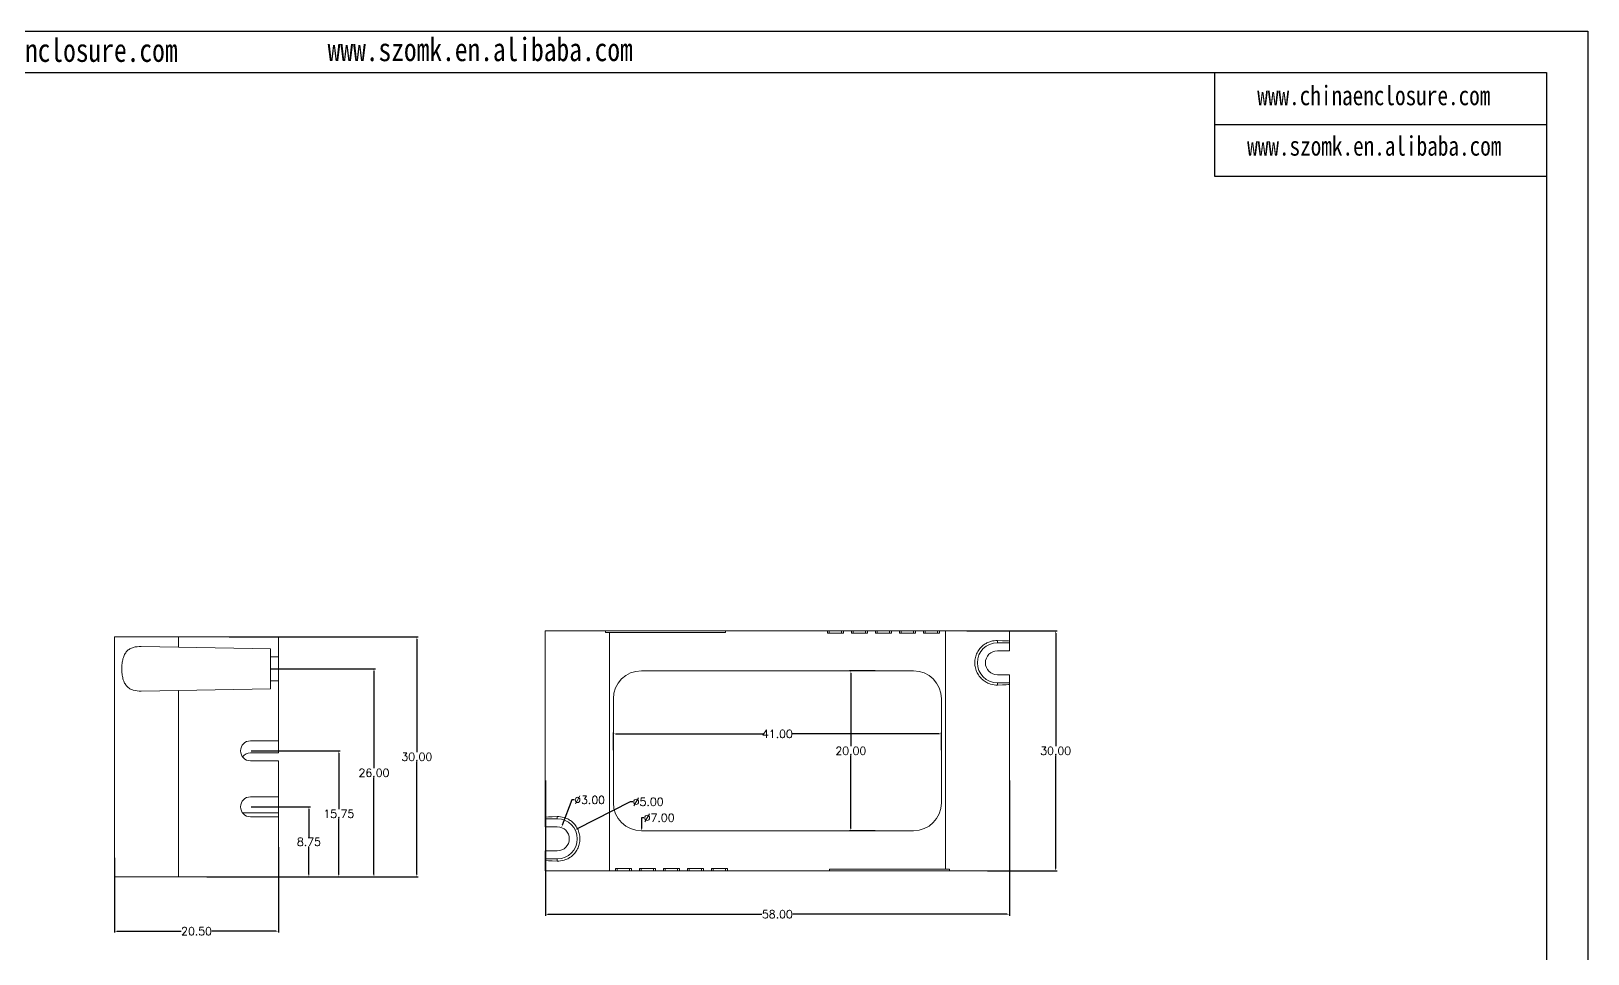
# Model space of a CAD drawing. Header units: inches. Extents: x 1696 to 2418, y 390 to 607.
# Drawn here: x 2223.6 to 2418.1, y 492 to 607.3 of the extents above; entities that cross this region are included whole.
import ezdxf

# ---------------------------------------------------------------- set-up
doc = ezdxf.new("R2010")
doc.units = ezdxf.units.IN
doc.header["$LTSCALE"] = 15
doc.layers.add('文字', color=81, linetype='Continuous')
doc.styles.get("Standard").update_dxf_attribs({"font": 'txt', "bigfont": 'gbcbig.shx'})
doc.styles.add('宋体', font='', dxfattribs={"width": 0.8, "height": 3.5})
doc.styles.get('宋体').set_extended_font_data('SimSun')
doc.dimstyles.new('1.5', dxfattribs={"dimtxt": 1, "dimasz": 0.3, "dimexe": 0.18, "dimexo": 0.0625, "dimgap": 0.09, "dimtad": 0, "dimtih": 1, "dimtoh": 1, "dimzin": 0, "dimdsep": 46, "dimtxsty": 'Standard', "dimcen": 0, "dimadec": 0, "dimazin": 2, "dimtfac": 1, "dimtofl": 0, "dimtmove": 0, "dimatfit": 3, "dimfxl": 1, "dimtolj": 1, "dimtzin": 0, "dimarcsym": 0})

# ---------------------------------------------------------------- blocks, each defined once
blk = doc.blocks.new('*D516')
at = {"color": 0, "lineweight": -2}
for p, q in [((2251.04, 510.4), (2258.45, 510.4)), ((2258.27, 510.1), (2258.27, 506.62)), ((2258.27, 501.95), (2258.27, 505.44)), ((2254.54, 501.65), (2258.45, 501.65))]:
    blk.add_line(p, q, dxfattribs=at)
at = {"color": 0}
for points in [[(2258.22, 510.1), (2258.32, 510.1), (2258.27, 510.4)], [(2258.22, 501.95), (2258.32, 501.95), (2258.27, 501.65)]]:
    blk.add_solid(points, dxfattribs=at)
at = {"layer": 'Defpoints', "color": 0}
for p in [(2250.98, 510.4), (2258.27, 510.4), (2254.48, 501.65)]:
    blk.add_point(p, dxfattribs=at)
at = {"color": 0, "insert": (2258.27, 506.03), "char_height": 1, "attachment_point": 5}
blk.add_mtext('\\A1;8.75', dxfattribs=at)
blk = doc.blocks.new('*D517')
at = {"color": 0, "lineweight": -2}
for p, q in [((2251.04, 517.4), (2262.19, 517.4)), ((2262.01, 517.1), (2262.01, 510.12)), ((2262.01, 501.95), (2262.01, 508.94)), ((2248.29, 501.65), (2262.19, 501.65))]:
    blk.add_line(p, q, dxfattribs=at)
at = {"color": 0}
for points in [[(2261.96, 517.1), (2262.06, 517.1), (2262.01, 517.4)], [(2261.96, 501.95), (2262.06, 501.95), (2262.01, 501.65)]]:
    blk.add_solid(points, dxfattribs=at)
at = {"layer": 'Defpoints', "color": 0}
for p in [(2250.98, 517.4), (2262.01, 517.4), (2248.23, 501.65)]:
    blk.add_point(p, dxfattribs=at)
at = {"color": 0, "insert": (2262.01, 509.53), "char_height": 1, "attachment_point": 5}
blk.add_mtext('\\A1;15.75', dxfattribs=at)
blk = doc.blocks.new('*D518')
at = {"color": 0, "lineweight": -2}
for p, q in [((2253.54, 527.65), (2266.58, 527.65)), ((2266.4, 527.35), (2266.4, 515.24)), ((2266.4, 501.95), (2266.4, 514.06)), ((2245.53, 501.65), (2266.58, 501.65))]:
    blk.add_line(p, q, dxfattribs=at)
at = {"color": 0}
for points in [[(2266.35, 527.35), (2266.45, 527.35), (2266.4, 527.65)], [(2266.35, 501.95), (2266.45, 501.95), (2266.4, 501.65)]]:
    blk.add_solid(points, dxfattribs=at)
at = {"layer": 'Defpoints', "color": 0}
for p in [(2253.48, 527.65), (2266.4, 527.65), (2245.47, 501.65)]:
    blk.add_point(p, dxfattribs=at)
at = {"color": 0, "insert": (2266.4, 514.65), "char_height": 1, "attachment_point": 5}
blk.add_mtext('\\A1;26.00', dxfattribs=at)
blk = doc.blocks.new('*D519')
at = {"color": 0, "lineweight": -2}
for p, q in [((2248.29, 531.65), (2271.94, 531.65)), ((2271.76, 531.35), (2271.76, 517.24)), ((2271.76, 501.95), (2271.76, 516.06)), ((2245.53, 501.65), (2271.94, 501.65))]:
    blk.add_line(p, q, dxfattribs=at)
at = {"color": 0}
for points in [[(2271.71, 531.35), (2271.81, 531.35), (2271.76, 531.65)], [(2271.71, 501.95), (2271.81, 501.95), (2271.76, 501.65)]]:
    blk.add_solid(points, dxfattribs=at)
at = {"layer": 'Defpoints', "color": 0}
for p in [(2248.23, 531.65), (2271.76, 531.65), (2245.47, 501.65)]:
    blk.add_point(p, dxfattribs=at)
at = {"color": 0, "insert": (2271.76, 516.65), "char_height": 1, "attachment_point": 5}
blk.add_mtext('\\A1;30.00', dxfattribs=at)
blk = doc.blocks.new('*D520')
at = {"color": 0, "lineweight": -2}
for p, q in [((2233.98, 504.03), (2233.98, 494.68)), ((2254.48, 505.34), (2254.48, 494.68)), ((2234.28, 494.86), (2242.3, 494.86)), ((2254.18, 494.86), (2246.15, 494.86))]:
    blk.add_line(p, q, dxfattribs=at)
at = {"color": 0}
for points in [[(2234.28, 494.91), (2234.28, 494.81), (2233.98, 494.86)], [(2254.18, 494.91), (2254.18, 494.81), (2254.48, 494.86)]]:
    blk.add_solid(points, dxfattribs=at)
at = {"layer": 'Defpoints', "color": 0}
for p in [(2233.98, 504.09), (2254.48, 505.4), (2233.98, 494.86)]:
    blk.add_point(p, dxfattribs=at)
at = {"color": 0, "insert": (2244.23, 494.86), "char_height": 1, "attachment_point": 5}
blk.add_mtext('\\A1;20.50', dxfattribs=at)
blk = doc.blocks.new('*D521')
at = {"color": 0, "lineweight": -2}
for p, q in [((2291.12, 511.26), (2289.94, 508.09)), ((2291.42, 511.26), (2291.12, 511.26))]:
    blk.add_line(p, q, dxfattribs=at)
at = {"color": 0}
blk.add_solid([(2289.9, 508.11), (2289.99, 508.07), (2289.84, 507.81)], dxfattribs=at)
at = {"layer": 'Defpoints', "color": 0}
for p in [(2289.84, 507.81), (2288.79, 505)]:
    blk.add_point(p, dxfattribs=at)
at = {"color": 0, "insert": (2293.35, 511.26), "char_height": 1, "attachment_point": 5}
blk.add_mtext('\\A1;∅3.00', dxfattribs=at)
blk = doc.blocks.new('*D522')
at = {"color": 0, "lineweight": -2}
for p, q in [((2298.44, 511.03), (2291.81, 507.67)), ((2298.74, 511.03), (2298.44, 511.03))]:
    blk.add_line(p, q, dxfattribs=at)
at = {"color": 0}
blk.add_solid([(2291.79, 507.72), (2291.84, 507.63), (2291.55, 507.53)], dxfattribs=at)
at = {"layer": 'Defpoints', "color": 0}
for p in [(2291.55, 507.53), (2287.09, 505.27)]:
    blk.add_point(p, dxfattribs=at)
at = {"color": 0, "insert": (2300.67, 511.03), "char_height": 1, "attachment_point": 5}
blk.add_mtext('\\A1;∅5.00', dxfattribs=at)
blk = doc.blocks.new('*D523')
at = {"color": 0, "lineweight": -2}
for p, q in [((2300.12, 509.03), (2299.82, 509.03)), ((2299.82, 509.03), (2299.82, 507.7))]:
    blk.add_line(p, q, dxfattribs=at)
at = {"color": 0}
blk.add_solid([(2299.77, 507.7), (2299.87, 507.7), (2299.82, 507.4)], dxfattribs=at)
at = {"layer": 'Defpoints', "color": 0}
for p in [(2299.82, 514.4), (2299.82, 507.4)]:
    blk.add_point(p, dxfattribs=at)
at = {"color": 0, "insert": (2302.04, 509.03), "char_height": 1, "attachment_point": 5}
blk.add_mtext('\\A1;∅7.00', dxfattribs=at)
blk = doc.blocks.new('*D524')
at = {"color": 0, "lineweight": -2}
for p, q in [((2296.32, 517.47), (2296.32, 519.7)), ((2296.62, 519.52), (2315.06, 519.52)), ((2337.02, 519.52), (2318.57, 519.52)), ((2337.32, 517.47), (2337.32, 519.7))]:
    blk.add_line(p, q, dxfattribs=at)
at = {"color": 0}
for points in [[(2296.62, 519.57), (2296.62, 519.47), (2296.32, 519.52)], [(2337.02, 519.57), (2337.02, 519.47), (2337.32, 519.52)]]:
    blk.add_solid(points, dxfattribs=at)
at = {"layer": 'Defpoints', "color": 0}
for p in [(2337.32, 519.52), (2296.32, 517.4), (2337.32, 517.4)]:
    blk.add_point(p, dxfattribs=at)
at = {"color": 0, "insert": (2316.82, 519.52), "char_height": 1, "attachment_point": 5}
blk.add_mtext('\\A1;41.00', dxfattribs=at)
blk = doc.blocks.new('*D525')
at = {"color": 0, "lineweight": -2}
for p, q in [((2329.02, 527.4), (2325.82, 527.4)), ((2326, 527.1), (2326, 517.99)), ((2326, 507.7), (2326, 516.81)), ((2329.02, 507.4), (2325.82, 507.4))]:
    blk.add_line(p, q, dxfattribs=at)
at = {"color": 0}
for points in [[(2325.95, 527.1), (2326.05, 527.1), (2326, 527.4)], [(2325.95, 507.7), (2326.05, 507.7), (2326, 507.4)]]:
    blk.add_solid(points, dxfattribs=at)
at = {"layer": 'Defpoints', "color": 0}
for p in [(2329.08, 527.4), (2326, 507.4), (2329.08, 507.4)]:
    blk.add_point(p, dxfattribs=at)
at = {"color": 0, "insert": (2326, 517.4), "char_height": 1, "attachment_point": 5}
blk.add_mtext('\\A1;20.00', dxfattribs=at)
blk = doc.blocks.new('*D526')
at = {"color": 0, "lineweight": -2}
for p, q in [((2287.82, 513.7), (2287.82, 496.8)), ((2345.82, 513.7), (2345.82, 496.8)), ((2288.12, 496.98), (2314.89, 496.98)), ((2345.52, 496.98), (2318.74, 496.98))]:
    blk.add_line(p, q, dxfattribs=at)
at = {"color": 0}
for points in [[(2288.12, 497.03), (2288.12, 496.93), (2287.82, 496.98)], [(2345.52, 497.03), (2345.52, 496.93), (2345.82, 496.98)]]:
    blk.add_solid(points, dxfattribs=at)
at = {"layer": 'Defpoints', "color": 0}
for p in [(2287.82, 513.76), (2345.82, 513.76), (2345.82, 496.98)]:
    blk.add_point(p, dxfattribs=at)
at = {"color": 0, "insert": (2316.82, 496.98), "char_height": 1, "attachment_point": 5}
blk.add_mtext('\\A1;58.00', dxfattribs=at)
blk = doc.blocks.new('*D527')
at = {"color": 0, "lineweight": -2}
for p, q in [((2340.49, 532.4), (2351.78, 532.4)), ((2351.6, 532.1), (2351.6, 517.99)), ((2351.6, 502.7), (2351.6, 516.81)), ((2343.09, 502.4), (2351.78, 502.4))]:
    blk.add_line(p, q, dxfattribs=at)
at = {"color": 0}
for points in [[(2351.55, 532.1), (2351.65, 532.1), (2351.6, 532.4)], [(2351.55, 502.7), (2351.65, 502.7), (2351.6, 502.4)]]:
    blk.add_solid(points, dxfattribs=at)
at = {"layer": 'Defpoints', "color": 0}
for p in [(2340.43, 532.4), (2351.6, 532.4), (2343.03, 502.4)]:
    blk.add_point(p, dxfattribs=at)
at = {"color": 0, "insert": (2351.6, 517.4), "char_height": 1, "attachment_point": 5}
blk.add_mtext('\\A1;30.00', dxfattribs=at)

msp = doc.modelspace()

# ---------------------------------------------------------------- linework, layer by layer
for p, q in [((2110.183, 607.341), (2418.112, 607.341)), ((2418.112, 607.341), (2418.112, 389.613)), ((2115.367, 602.157), (2412.928, 602.157)), ((2371.456, 602.157), (2371.456, 589.197)), ((2412.928, 602.157), (2412.928, 394.797)), ((2371.456, 595.677), (2412.928, 595.677)), ((2371.456, 589.197), (2412.928, 589.197))]:
    msp.add_line(p, q)
at = {"color": 7, "linetype": 'Continuous', "lineweight": 15}
for p, q in [((2233.977, 501.852), (2233.977, 531.652)), ((2233.977, 531.652), (2241.977, 531.652)), ((2241.977, 531.652), (2241.977, 530.353)), ((2254.477, 531.652), (2241.977, 531.652)), ((2254.477, 531.652), (2254.477, 529.152)), ((2287.817, 509.104), (2287.817, 532.404)), ((2287.817, 532.404), (2295.317, 532.404)), ((2295.317, 532.404), (2295.317, 532.204)), ((2310.317, 532.404), (2295.317, 532.404)), ((2295.817, 532.204), (2295.317, 532.204)), ((2295.817, 532.204), (2295.817, 502.404)), ((2310.317, 532.204), (2295.817, 532.204)), ((2310.317, 532.204), (2310.317, 532.404)), ((2310.317, 532.404), (2323.067, 532.404)), ((2323.067, 532.104), (2323.067, 532.404)), ((2323.296, 532.404), (2323.067, 532.404)), ((2323.067, 532.104), (2325.067, 532.104)), ((2323.296, 532.104), (2323.296, 532.404)), ((2324.838, 532.404), (2323.296, 532.404)), ((2324.838, 532.404), (2324.838, 532.104)), ((2325.067, 532.404), (2324.838, 532.404)), ((2325.067, 532.104), (2325.067, 532.404)), ((2325.067, 532.404), (2326.067, 532.404)), ((2326.067, 532.104), (2326.067, 532.404)), ((2326.296, 532.404), (2326.067, 532.404)), ((2326.067, 532.104), (2328.067, 532.104)), ((2326.296, 532.104), (2326.296, 532.404)), ((2327.838, 532.404), (2326.296, 532.404)), ((2327.838, 532.404), (2327.838, 532.104)), ((2328.067, 532.404), (2327.838, 532.404)), ((2328.067, 532.104), (2328.067, 532.404)), ((2328.067, 532.404), (2329.067, 532.404)), ((2329.067, 532.104), (2329.067, 532.404)), ((2329.296, 532.404), (2329.067, 532.404)), ((2329.067, 532.104), (2331.067, 532.104)), ((2329.296, 532.104), (2329.296, 532.404)), ((2330.838, 532.404), (2329.296, 532.404)), ((2330.838, 532.404), (2330.838, 532.104)), ((2331.067, 532.404), (2330.838, 532.404)), ((2331.067, 532.104), (2331.067, 532.404)), ((2331.067, 532.404), (2332.067, 532.404)), ((2332.067, 532.104), (2332.067, 532.404)), ((2332.296, 532.404), (2332.067, 532.404)), ((2332.067, 532.104), (2334.067, 532.104)), ((2332.296, 532.104), (2332.296, 532.404)), ((2333.838, 532.404), (2332.296, 532.404)), ((2333.838, 532.404), (2333.838, 532.104)), ((2334.067, 532.404), (2333.838, 532.404)), ((2334.067, 532.104), (2334.067, 532.404)), ((2334.067, 532.404), (2335.067, 532.404)), ((2335.067, 532.104), (2335.067, 532.404)), ((2335.296, 532.404), (2335.067, 532.404)), ((2335.067, 532.104), (2337.067, 532.104)), ((2335.296, 532.104), (2335.296, 532.404)), ((2336.838, 532.404), (2335.296, 532.404)), ((2336.838, 532.404), (2336.838, 532.104)), ((2337.067, 532.404), (2336.838, 532.404)), ((2337.067, 532.104), (2337.067, 532.404)), ((2337.067, 532.404), (2337.817, 532.404)), ((2337.817, 502.604), (2337.817, 532.404)), ((2337.817, 532.404), (2345.817, 532.404)), ((2344.317, 531.186), (2344.317, 530.904)), ((2345.817, 532.404), (2345.817, 531.104)), ((2241.977, 530.353), (2237.313, 530.434)), ((2241.977, 530.353), (2253.477, 530.152)), ((2253.477, 530.152), (2253.477, 529.152)), ((2344.317, 530.904), (2345.817, 530.904)), ((2345.817, 529.904), (2344.317, 529.904)), ((2345.817, 531.104), (2345.817, 530.904)), ((2345.817, 530.904), (2345.817, 529.904)), ((2253.477, 529.152), (2254.477, 529.152)), ((2253.477, 529.152), (2253.477, 526.152)), ((2254.477, 529.152), (2254.477, 526.152)), ((2333.817, 527.404), (2299.817, 527.404)), ((2253.477, 526.152), (2253.477, 525.152)), ((2253.477, 526.152), (2254.477, 526.152)), ((2254.477, 526.152), (2254.477, 518.652)), ((2344.317, 526.904), (2345.817, 526.904)), ((2344.317, 525.622), (2344.317, 525.904)), ((2345.817, 525.904), (2344.317, 525.904)), ((2345.817, 526.904), (2345.817, 525.904)), ((2345.817, 525.703), (2345.817, 525.904)), ((2345.817, 525.703), (2345.817, 502.404)), ((2237.313, 524.87), (2241.977, 524.951)), ((2241.977, 524.951), (2253.477, 525.152)), ((2241.977, 524.951), (2241.977, 501.652)), ((2296.317, 523.904), (2296.317, 510.904)), ((2337.317, 510.904), (2337.317, 523.904)), ((2254.477, 518.652), (2250.977, 518.652)), ((2254.477, 517.152), (2254.477, 518.652)), ((2254.477, 517.152), (2250.977, 517.152)), ((2250.977, 516.152), (2254.477, 516.152)), ((2254.477, 516.152), (2254.477, 511.652)), ((2254.477, 511.652), (2250.977, 511.652)), ((2254.477, 509.652), (2254.477, 511.652)), ((2249.977, 509.652), (2254.477, 509.652)), ((2250.977, 509.152), (2254.477, 509.152)), ((2254.477, 509.652), (2254.477, 509.152)), ((2254.477, 509.152), (2254.477, 501.652)), ((2287.817, 509.104), (2287.817, 508.904)), ((2287.817, 508.904), (2289.317, 508.904)), ((2287.817, 507.904), (2287.817, 508.904)), ((2287.817, 507.904), (2289.317, 507.904)), ((2289.317, 509.186), (2289.317, 508.904)), ((2299.817, 507.404), (2333.817, 507.404)), ((2289.317, 504.904), (2287.817, 504.904)), ((2287.817, 504.904), (2287.817, 503.904)), ((2287.817, 503.703), (2287.817, 503.904)), ((2289.317, 503.904), (2287.817, 503.904)), ((2287.817, 502.404), (2287.817, 503.703)), ((2295.817, 502.404), (2287.817, 502.404)), ((2289.317, 503.622), (2289.317, 503.904)), ((2296.567, 502.404), (2295.817, 502.404)), ((2296.567, 502.704), (2296.567, 502.404)), ((2298.567, 502.704), (2296.567, 502.704)), ((2296.567, 502.404), (2296.796, 502.404)), ((2296.796, 502.404), (2296.796, 502.704)), ((2296.796, 502.404), (2298.338, 502.404)), ((2298.338, 502.704), (2298.338, 502.404)), ((2298.338, 502.404), (2298.567, 502.404)), ((2298.567, 502.704), (2298.567, 502.404)), ((2299.567, 502.404), (2298.567, 502.404)), ((2299.567, 502.704), (2299.567, 502.404)), ((2301.567, 502.704), (2299.567, 502.704)), ((2299.567, 502.404), (2299.796, 502.404)), ((2299.796, 502.404), (2299.796, 502.704)), ((2299.796, 502.404), (2301.338, 502.404)), ((2301.338, 502.704), (2301.338, 502.404)), ((2301.338, 502.404), (2301.567, 502.404)), ((2301.567, 502.704), (2301.567, 502.404)), ((2302.567, 502.404), (2301.567, 502.404)), ((2302.567, 502.704), (2302.567, 502.404)), ((2304.567, 502.704), (2302.567, 502.704)), ((2302.567, 502.404), (2302.796, 502.404)), ((2302.796, 502.404), (2302.796, 502.704)), ((2302.796, 502.404), (2304.338, 502.404)), ((2304.338, 502.704), (2304.338, 502.404)), ((2304.338, 502.404), (2304.567, 502.404)), ((2304.567, 502.704), (2304.567, 502.404)), ((2305.567, 502.404), (2304.567, 502.404)), ((2305.567, 502.704), (2305.567, 502.404)), ((2307.567, 502.704), (2305.567, 502.704)), ((2305.567, 502.404), (2305.796, 502.404)), ((2305.796, 502.404), (2305.796, 502.704)), ((2305.796, 502.404), (2307.338, 502.404)), ((2307.338, 502.704), (2307.338, 502.404)), ((2307.338, 502.404), (2307.567, 502.404)), ((2307.567, 502.704), (2307.567, 502.404)), ((2308.567, 502.404), (2307.567, 502.404)), ((2308.567, 502.704), (2308.567, 502.404)), ((2310.567, 502.704), (2308.567, 502.704)), ((2308.567, 502.404), (2308.796, 502.404)), ((2308.796, 502.404), (2308.796, 502.704)), ((2308.796, 502.404), (2310.338, 502.404)), ((2310.338, 502.704), (2310.338, 502.404)), ((2310.338, 502.404), (2310.567, 502.404)), ((2310.567, 502.704), (2310.567, 502.404)), ((2323.317, 502.404), (2310.567, 502.404)), ((2323.317, 502.604), (2337.817, 502.604)), ((2323.317, 502.604), (2323.317, 502.404)), ((2323.317, 502.404), (2338.317, 502.404)), ((2337.817, 502.604), (2338.317, 502.604)), ((2338.317, 502.404), (2338.317, 502.604)), ((2345.817, 502.404), (2338.317, 502.404)), ((2233.977, 501.852), (2233.992, 501.852)), ((2233.977, 501.852), (2233.977, 501.652)), ((2233.992, 501.652), (2233.992, 501.852)), ((2241.977, 501.652), (2233.992, 501.652)), ((2254.477, 501.652), (2241.977, 501.652))]:
    msp.add_line(p, q, dxfattribs=at)
for centre, radius, start, end in [((2344.317, 528.404), 2.5, 90, 270), ((2344.317, 528.404), 1.5, 90, 270), ((2299.817, 523.904), 3.5, 90, 180), ((2333.817, 523.904), 3.5, 0, 90), ((2250.977, 517.402), 1.25, 90, 270), ((2250.977, 515.902), 1.25, 90, 143.1301), ((2250.977, 510.402), 1.25, 90, 270), ((2299.817, 510.904), 3.5, 180, 270), ((2333.817, 510.904), 3.5, 270, 0), ((2289.317, 506.404), 2.5, 270, 90), ((2289.317, 506.404), 1.5, 270, 90)]:
    msp.add_arc(centre, radius, start, end, dxfattribs=at)
for centre, start_param, end_param in [((2337.817, 531.104), 0, 0.6223685), ((2337.817, 525.703), 5.6608168, 6.2831853), ((2295.817, 509.104), 2.5192242, 3.1415927), ((2295.817, 503.703), 3.1415927, 3.7639611)]:
    msp.add_ellipse(centre, major_axis=(8, 0), ratio=0.0174551, start_param=start_param, end_param=end_param, dxfattribs=at)
for points in [[(2344.317, 531.186), (2344.061, 531.192), (2343.779, 531.164), (2343.322, 531.028), (2343.166, 530.967), (2342.857, 530.81), (2342.701, 530.712), (2342.403, 530.476), (2342.262, 530.341), (2342.005, 530.03), (2341.888, 529.853), (2341.697, 529.476), (2341.622, 529.273), (2341.519, 528.847), (2341.493, 528.631), (2341.492, 528.191), (2341.518, 527.971), (2341.618, 527.548), (2341.693, 527.341), (2341.883, 526.962), (2341.999, 526.786), (2342.258, 526.471), (2342.399, 526.334), (2342.699, 526.097), (2342.854, 525.999), (2343.165, 525.841), (2343.322, 525.779), (2343.776, 525.644), (2344.06, 525.615), (2344.317, 525.622)], [(2237.313, 530.434), (2236.956, 530.44), (2236.624, 530.412), (2236.168, 530.276), (2236.025, 530.216), (2235.76, 530.058), (2235.637, 529.96), (2235.419, 529.725), (2235.323, 529.589), (2235.159, 529.279), (2235.089, 529.101), (2234.98, 528.724), (2234.939, 528.521), (2234.884, 528.095), (2234.871, 527.879), (2234.871, 527.439), (2234.884, 527.219), (2234.937, 526.796), (2234.978, 526.59), (2235.086, 526.211), (2235.155, 526.034), (2235.32, 525.719), (2235.416, 525.583), (2235.636, 525.345), (2235.758, 525.247), (2236.023, 525.089), (2236.168, 525.028), (2236.622, 524.893), (2236.955, 524.864), (2237.313, 524.87)], [(2289.317, 503.622), (2289.574, 503.615), (2289.856, 503.644), (2290.312, 503.779), (2290.468, 503.84), (2290.777, 503.997), (2290.934, 504.096), (2291.232, 504.331), (2291.372, 504.467), (2291.629, 504.777), (2291.747, 504.955), (2291.937, 505.332), (2292.013, 505.534), (2292.115, 505.96), (2292.141, 506.177), (2292.142, 506.616), (2292.117, 506.837), (2292.017, 507.259), (2291.941, 507.466), (2291.751, 507.845), (2291.635, 508.022), (2291.377, 508.336), (2291.235, 508.473), (2290.935, 508.711), (2290.78, 508.808), (2290.469, 508.967), (2290.312, 509.028), (2289.858, 509.163), (2289.574, 509.192), (2289.317, 509.186)]]:
    msp.add_open_spline(points, degree=3, knots=[0, 0, 0, 0, 0.125, 0.125, 0.1875, 0.1875, 0.25, 0.25, 0.3125, 0.3125, 0.375, 0.375, 0.4375, 0.4375, 0.5, 0.5, 0.5625, 0.5625, 0.625, 0.625, 0.6875, 0.6875, 0.75, 0.75, 0.8125, 0.8125, 0.875, 0.875, 1, 1, 1, 1], dxfattribs=at)

# ---------------------------------------------------------------- texts
at = {"layer": '文字', "color": 0, "attachment_point": 1, "style": '宋体'}
for s, insert, char_height, width in [('www.chinaenclosure.com', (2206.898, 606.419), 2.91963, 51.29508), ('www.szomk.en.alibaba.com', (2260.613, 606.512), 2.91963, 51.29508), ('www.chinaenclosure.com', (2376.799, 600.516), 2.43302, 42.7459), ('www.szomk.en.alibaba.com', (2375.528, 594.215), 2.43302, 42.7459)]:
    msp.add_mtext(s, dxfattribs=dict(at, insert=insert, char_height=char_height, width=width))

# ---------------------------------------------------------------- dimensions: what is measured, and where the dimension line sits
for base, p1, p2, picture, middle in [((2271.759, 531.652), (2245.471, 501.652), (2248.227, 531.652), '*D519', (2271.759, 516.652)), ((2351.6, 532.404), (2343.03, 502.404), (2340.431, 532.404), '*D527', (2351.6, 517.404)), ((2266.404, 527.652), (2245.471, 501.652), (2253.477, 527.652), '*D518', (2266.404, 514.652)), ((2325.997, 507.404), (2329.084, 527.404), (2329.084, 507.404), '*D525', (2325.997, 517.404)), ((2262.007, 517.402), (2248.227, 501.652), (2250.977, 517.402), '*D517', (2262.007, 509.527)), ((2258.265, 510.402), (2254.477, 501.652), (2250.977, 510.402), '*D516', (2258.265, 506.027))]:
    dim = msp.add_linear_dim(base=base, p1=p1, p2=p2, angle=90, dimstyle='1.5')
    dim.commit()
    dim.dimension.update_dxf_attribs({"geometry": picture, "text_midpoint": middle})
for base, p1, p2, picture, middle in [((2337.317, 519.517), (2296.317, 517.404), (2337.317, 517.404), '*D524', (2316.817, 519.517)), ((2345.817, 496.976), (2287.817, 513.762), (2345.817, 513.762), '*D526', (2316.817, 496.976)), ((2233.977, 494.86), (2254.477, 505.402), (2233.977, 504.091), '*D520', (2244.227, 494.86))]:
    dim = msp.add_linear_dim(base=base, p1=p1, p2=p2, dimstyle='1.5')
    dim.commit()
    dim.dimension.update_dxf_attribs({"geometry": picture, "text_midpoint": middle})
dim = msp.add_diameter_dim_2p(p1=(2299.817, 514.404), p2=(2299.817, 507.404), dimstyle='1.5', override={"dimtmove": 1})
dim.commit()
dim.dimension.update_dxf_attribs({"geometry": '*D523', "text_midpoint": (2299.817, 509.03), "dimtype": 163})
for p1, p2, picture, middle in [((2287.088, 505.272), (2291.547, 507.535), '*D522', (2300.666, 511.034)), ((2288.794, 504.998), (2289.84, 507.81), '*D521', (2293.345, 511.259))]:
    dim = msp.add_diameter_dim_2p(p1=p1, p2=p2, dimstyle='1.5')
    dim.commit()
    dim.dimension.update_dxf_attribs({"geometry": picture, "text_midpoint": middle, "dimtype": 163})

doc.saveas('drawing.dxf')
